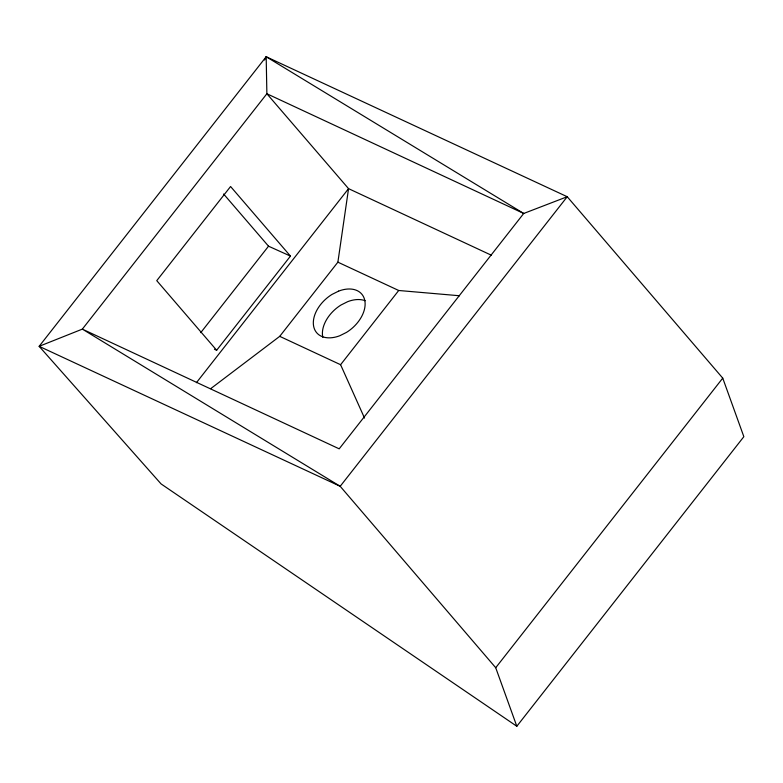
<?xml version="1.0" encoding="UTF-8"?>
<svg xmlns="http://www.w3.org/2000/svg" width="783" height="783" viewBox="0 0 783 783"><rect width="100%" height="100%" fill="white"/><g stroke="black" fill="none" stroke-linecap="round" stroke-linejoin="round"><path stroke-width="1.17" d="M210.696 388.662L279.727 336.347L337.884 262.168L348.552 188.654L266.876 93.754L266.181 56.738L567.225 196.729L722.748 378.14L743.85 436.679L516.819 726.262L161.083 483.923L39.15 346.321L266.181 56.738L523.729 213.465L567.225 196.729L340.194 486.302L39.15 346.321L82.342 329.124L266.876 93.754L523.729 213.465L339.196 448.835L82.342 329.124L340.194 486.302L495.717 667.723L516.819 726.262M264.595 60.037L266.181 56.738M364.526 418.083L340.595 364.712L398.713 290.493L459.504 295.749M200.742 332.658L268.53 246.195L290.464 256.1L216.656 350.255L214.464 349.257M196.406 382.711L348.552 188.654L491.372 255.219M495.717 667.723L722.748 378.14M337.884 262.168L398.713 290.493M279.727 336.347L340.595 364.712M290.464 256.1L230.574 186.511L156.757 280.657L216.656 350.255M223.605 193.998L268.53 246.195M322.811 337.307A29.695 19.653 -40.7 0 1 341.026 304.998L347.711 301.651A29.695 19.653 -40.7 0 1 365.191 300.721M338.638 291.11L331.953 294.447A29.695 19.653 -40.7 0 0 313.631 326.217A29.695 19.653 -40.7 0 0 339.812 335.731L346.497 332.393A29.695 19.653 -40.7 0 0 364.819 300.623A29.695 19.653 -40.7 0 0 338.638 291.11"/></g></svg>
